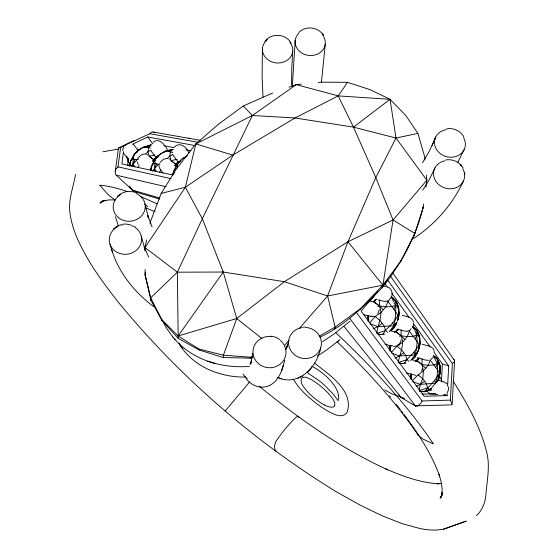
<?xml version="1.0" encoding="UTF-8"?>
<svg xmlns="http://www.w3.org/2000/svg" width="558" height="558" viewBox="0 0 558 558"><rect width="100%" height="100%" fill="white"/><g stroke="black" fill="none" stroke-linecap="round" stroke-linejoin="round"><path stroke-width="0.84" d="M252.844 357.776L250.277 358.117L223.339 357.545L199.011 349.943L178.337 338.434L162.029 320.697L150.988 300.476L145.24 275.645L145.254 272.158M291.569 85.109L291.778 68.09L292.72 51.392M419.476 342.968L419.4 338.169L419.839 338.288L420.146 343.784L419.483 346.818M422.085 358.696L422.05 364.59L423.424 371.07L422.762 378.701L420.314 384.385L419.211 389.979M438.365 380.507L438.379 378.198A26.714 17.661 76.5 0 1 438.316 377.919M437.388 380.675L437.828 380.807L438.728 379.168L440.443 371.998L439.683 371.774L439.948 368.245L439.39 365.337M401.181 329.848L401.111 335.783L404.892 339.487L402.506 342.368L396.975 346.106L391.521 352.224M398.384 315.054L398.356 318.325L399.165 314.607L398.635 307.263L395.573 305.386L391.967 306.635L385.752 306.865L379.447 305.979L379.566 300.002M223.339 357.545L223.388 355.188L236.738 318.506L284.378 281.706L347.955 241.733L393.055 220.005L426.87 180.22L426.389 175.156M262.406 49.292L262.127 76.899L262.992 97.259M131.207 160.558L131.228 159.762M419.114 346.713L419.365 344.202M439.195 377.375L438.755 377.243L439.662 372.395M292.315 86.483L295.189 40.288M126.045 144.996L120.626 147.57L118.91 147.682L118.582 149.328M441.406 381.756L442.361 363.99L433.775 351.972M377.424 291.827L361.117 311.057L424.115 396.243L447.084 395.615L447.314 391.36M447.593 386.255L448.709 365.839L387.545 279.886L385.292 282.543M454.582 360.81L452.168 404.229L450.355 400.128L452.378 363.572L390.391 276.091M435.533 383.137L438.728 379.168C440.102 371.454 441.95 360.573 433.768 355.976L437.444 359.178C437.186 367.192 438.253 375.388 435.533 383.137L434.619 380.416L440.443 371.998L440.15 366.62L439.99 364.981L437.284 363.516L433.161 355.446M418.5 350.291C420.132 342.187 421.144 331.354 412.599 326.751C419.651 335.714 416.756 347.264 414.699 357.42L411.727 359.764L413.945 357.197L414.699 357.42L417.189 353.291M321.499 81.97L325.237 44.284M174.361 169.709L178.658 162.127L175.219 168.195M397.484 321.213C399.054 312.85 400.121 301.836 391.332 297.065L387.908 301.418L385.752 306.865L380.863 312.675L375.227 316.47L369.724 322.74M250.277 358.117L250.347 357.211L252.865 356.75M394.576 326.953L394.136 326.835L396.04 323.619L396.473 323.731L393.613 328.453L392.86 328.25L390.579 330.824L393.613 328.453L393.864 325.837L392.79 322.831L398.028 315.472L399.165 314.607L398.412 314.412M393.613 328.453C395.727 319.462 395.782 310.29 395.894 301.104L395.141 300.922L392.016 297.693L392.455 297.798M320.076 337.081C344.335 325.928 363.572 306.621 382.056 287.823C400.721 264.366 415.675 237.917 422.776 208.622L422.985 206.934M368.65 321.548L368.587 315.926L367.841 315.73L368.217 321.429M127.67 165.566L128.612 158.102M390.474 351.052L390.44 345.569L389.686 345.353L390.035 350.926M123.527 151.539L121.881 163.926L172.973 175.038M398.496 313.798L398.649 310.715L398.049 307.674M413.897 236.306L423.187 207.457L423.648 204.054M425.949 187.028L426.87 180.22L396.013 138.028L390.028 99.303L370.017 89.615L347.515 82.333L322.398 82.165L318.186 82.563M410.807 373.979L411.127 379.433L411.567 379.573L411.56 374.216M120.626 147.57L117.982 166.87L171.083 178.644M118.436 148.463L115.241 171.473M132.79 166.326L133.16 159.009L133.934 154.88C137.784 149.258 144.229 146.133 150.904 145.45L148.672 147.528L147.961 151.643L149.07 156.142L154.308 160.334L152.948 161.395L152.592 160.927L153.694 159.525L156.024 157.244L156.296 157.6L153.038 163.55M173.657 174.584L174.382 169.479L177.005 168.167L177.625 163.794L182.633 158.486L187.362 155.703M154.21 170.985L155.25 159.232L158.172 155.361M414.699 357.42L415.054 354.965L414.057 352.112L420.146 343.784L419.393 343.575M151.232 170.581C151.671 159.239 162.05 149.969 173.217 149.502L164.84 151.351L163.71 152.676M129.993 165.956C130.216 157.23 136.877 149.69 144.864 146.796L150.214 148.058M288.967 87.229L296.284 84.628L338.211 95.906L353.486 127.14L375.799 177.583L393.055 220.005L382.921 285.166L382.056 287.823M252.781 353.291L250.709 363.551L251.707 360.58L250.054 364.325L251.253 362.281M376.803 332.631C378.08 323.738 383.325 315.13 379.44 305.993L373.497 301.676L376.266 299.207L374.251 301.864L379.447 305.979M398.217 362.616C399.514 353.646 405.024 345.018 401.104 335.797L395.992 331.724L395.238 331.515L394.604 332.519M452.168 404.229L451.38 404.885L415.319 405.889L401.209 397.603L344.028 326.486M379.384 309.481L377.885 313.638M413.29 326.514L413.736 324.351M448.248 391.067L448.479 386.813M144.982 250.905L144.968 247.522L146.594 239.926M150.032 223.891L150.576 221.359L161.164 193.417L176.586 168.635L195.872 143.908L218.408 124.232L243.274 106.006L272.702 93.005M75.539 174.41C73.454 186.86 68.278 199.143 69.841 211.963C70.727 219.692 72.882 227.19 75.616 234.451C85.806 259.547 102.1 281.539 118.714 302.701L119.133 303.224C180.339 377.501 254.253 441.483 336.3 491.772L360.203 505.157L382.279 515.829L402.667 523.816L420.844 528.754L428.886 529.919L436.063 530.1L443.477 529.193L466.181 521.144L443.477 529.193M334.751 405.338L334.786 403.232L334.054 401.146A20.827 5.671 40.1 0 0 331.703 397.338L328.076 393.02A20.234 5.51 40.1 0 0 323.675 388.717L320.32 385.885A26.268 7.128 40.1 0 0 317.579 383.778L313.31 380.842A18.798 5.127 40.1 0 0 308.818 378.408L308.142 378.115A20.639 5.622 40.1 0 0 306.23 377.445A20.081 5.475 40.1 0 0 304.598 377.117C299.681 376.531 300.762 383.2 302.841 385.648A21.099 5.713 40.1 0 0 304.612 388.27L308.079 392.365A18.009 4.869 40.1 0 0 311.524 395.727L314.649 398.391A20.988 5.685 40.1 0 0 324.393 404.948M145.317 250.368L144.968 247.522L185.354 187.272L195.872 143.908L252.376 115.499L296.284 84.628L301.334 84.153M397.896 320.187L398.203 318.946M419.037 348.645L419.344 347.425L418.64 348.534M334.507 329.59L335.135 327.114L327.602 295.977L347.955 241.733L375.799 177.583L396.013 138.028L417.907 133.383L424.61 156.603L424.931 159.972M246.148 378.659C250.919 385.383 259.979 389.024 267.924 386.136C278.505 382.153 282.32 370.345 284.65 360.322M391.556 296.982C393.041 293.55 391.793 288.939 388.305 287.265M401.181 339.822L400.56 342.145L399.291 344.091M421.667 371.056L422.28 368.782M360.07 309.69L360.363 308.693L382.921 285.166L400.923 260.9L414.901 233.425L393.055 220.005M287.649 344.516L286.275 348.966L288.619 341.454M281.525 370.861L283.548 364.625M320.731 347.718C317.328 366.948 298.265 386.98 277.731 377.501M400.553 261.974L400.923 260.9M422.776 208.622L423.187 207.457M150.995 170.42L150.374 169.611L152.083 164.77L154.552 163.48L158.514 164.303L159.923 163.613M174.382 169.479L172.561 174.417L172.917 173.496L173.28 173.97M439.523 373.093L435.77 367.478L437.284 363.516L433.95 364.946L428.077 365.364L422.05 364.59L417 360.58L416.247 360.356L415.626 361.354M419.121 344.767L415.201 338.908L416.777 334.94L417.014 330.629L413.248 327.323L413.687 327.441M285.877 349.329L287.237 345.918M150.374 169.611L151.183 167.644M156.526 163.892L154.545 168.656L152.446 171.173M138.475 159.037L136.94 159.797L135.05 159.4L133.104 164.052L131.618 165.907M398.028 315.472L393.913 309.348L395.573 305.386L391.332 297.065M422.518 162.755L429.597 150.709L435.763 137.003M432.08 145.652L435.233 138.238M129.24 166.151L130.063 163.11L130.335 163.459M434.947 167.909L428.767 180.694L422.72 190.139M150.988 300.476L150.66 297.846L177.367 272.185L202.324 218.743L252.376 115.499L295.001 117.968L353.486 127.14L396.013 138.028M464.158 149.621L457.574 162.727M414.364 356.736L416.784 353.172M137.91 167.672L139.082 165.398M463.293 181.308C452.461 204.674 434.863 224.574 413.345 238.657M159.428 172.589L160.906 169.772M123.946 146.691L122.781 149.056L122.83 150.604M132.302 158.402L133.104 156.951M133.899 155.501L135.106 153.331L136.354 152.355M137.693 158.877C139.005 155.94 142.081 153.994 145.282 153.938M225.251 410.988L225.683 410.535M442.236 494.674L440.102 498.301L442.285 494.109L441.064 497.304L442.243 492.198L441.992 494.834L442.124 488.829L441.148 481.931L439.048 474.147L439.704 476.462C431.801 453.745 418.116 433.622 403.978 414.378M161.164 193.417L185.354 187.272L232.805 155.096L295.001 117.968L338.211 95.906L347.515 82.333M175.003 165.963L176.391 164.868L178.407 162.064L178.135 161.701L174.647 165.482M154.308 160.334C157.049 155.801 161.604 152.864 166.451 150.946L172.847 152.536M185.354 187.272L202.324 218.743L223.256 272.032L178.155 335.986L178.337 338.434M160.146 162.308L163.452 159.288L167.309 158.353M392.79 322.831L385.494 330.462L382.404 334.667L377.438 333.9M411.204 328.648L409.342 331.18L407.277 336.614L404.892 339.487M416.17 361.514L419.218 358.02L416.247 360.356M395.238 331.515L398.266 329.15L395.992 331.724L401.111 335.783L407.277 336.614L413.311 336.286L416.777 334.94L419.665 336.607L419.839 338.288M414.057 352.112L406.894 359.631L403.79 363.676L399.389 363.105M389.351 331.605L393.864 325.837L377.766 326.611L373.448 328.801M410.562 360.594L418.409 351.08L417.656 350.863M434.619 380.416L424.464 391.723L419.749 391.088L421.471 391.542M421.144 391.43L424.464 391.723L430.092 389.84L435.519 383.151L420.314 384.385L416.101 386.443M264.904 41.466C271.035 32.587 286.121 33.592 291.074 43.182M412.592 380.723C417.942 373.274 428.307 369.898 430.065 359.959L435.77 367.478M284.524 345.479L289.058 340.268M299.262 328.543L327.602 295.977L382.921 285.166L347.955 241.733M249.747 381.825L225.432 410.695A71.508 1.618 -49.6 0 0 225.265 410.96L225.313 410.932M307.402 372.395L311.497 367.757M476.56 515.613C482.684 509.866 485.62 501.558 486.011 493.3C487.155 479.531 490.28 465.518 486.576 451.854C480.41 426.333 466.934 403.364 453.256 381.233M136.94 159.797L133.104 164.052L134.917 167.002M158.514 164.303L154.545 168.656L156.226 171.348M393.871 325.823L396.815 322.663M167.337 158.57L169.813 155.954L172.917 154.468M145.526 154.196L147.961 151.643L151.009 150.2M433.092 357.455L430.713 359.561M180.848 161.102L178.665 162.12L182.633 158.486L186.233 156.721M298.823 32.531C305.547 25.277 318.981 26.917 323.549 35.761L322.426 33.982L323.654 35.782M113.379 229.052L116.692 226.457M117.243 196.367L121.351 193.347L126.289 191.61M317.265 356.053L325.726 350.661L338.615 340.778M338.162 341.182L339.906 339.641M349.999 321.199L333.363 334.507L322.573 341.656M174.298 147.145C179.871 141.265 186.47 147.096 188.96 152.969M102.546 201.026L99.917 203.119L103.9 200.468L100.872 202.08L105.86 200.287L103.216 200.81L109.222 199.897L115.464 199.917M423.717 391.479L426.772 390.956L429.339 389.603L430.092 389.84L431.278 388.905L430.839 388.773M353.486 127.14L390.028 99.303L405.805 115.513L417.907 133.383M371.077 316.128L375.227 316.47L380.214 320.627L382.195 323.326L377.766 326.611L369.954 323.668M395.336 345.974L396.975 346.106L401.851 350.159L403.762 352.768L399.402 355.99L395.141 358.11M417.991 374.753L422.762 378.701L424.61 381.226L420.314 384.385L412.808 381.595M360.363 308.693L335.135 327.114L319.364 336.042M157.712 156.638L156.359 157.614L158.535 156.631M178.665 162.12L180.129 161.136M275.917 450.843L275.457 451.01A2.511 0.677 -53.7 0 1 275.282 450.871A72.108 19.363 -54.5 0 1 275.115 450.327L274.508 446.226L275.338 442.627A6.745 1.841 -53.8 0 1 275.945 441.406C281.902 432.583 288.73 424.136 296.542 416.903A6.703 1.82 -54.1 0 1 297.295 416.505L298.453 416.596L299.172 417.733M125.962 144.689L149.795 133.746L198.488 142.353M153.331 142.081C159.469 137.296 164.98 145.254 167.553 150.032M117.522 226.018L121.163 224.609M297.958 378.268L302.848 375.897M118.889 147.696L133.941 140.574M132.406 144.243L147.744 136.982L194.923 145.519M144.348 147.591L151.999 143.999M135.113 153.317L137.282 152.369M135.022 153.813L135.636 153.548M168.446 151.337L172.645 149.572L170.448 151.72L169.813 155.954L171.006 160.571L176.391 164.868M146.761 147.159L150.904 145.45M399.005 362.344L406.894 359.631L408.902 361.291M419.058 390.774L427.588 387.831L430.092 389.84M376.664 333.496L385.494 330.462L387.775 332.408M261.876 338.49L236.738 318.506L178.155 335.986L161.932 319.748L150.66 297.846L145.108 274.585L145.08 269.514M399.479 336.223L401.104 335.797M377.787 306.426L379.44 305.993L383.304 309.767M406.168 362.951L403.036 363.446M387.789 300.895L384.49 301.432L378.122 299.855M150.779 145.589L143.385 147.2L144.696 147.354M384.867 333.991L381.651 334.458M177.311 159.386L171.006 160.571L175.77 164.045M155.012 155.026L149.07 156.142L153.694 159.525M102.902 151.769L118.91 149.028M249.384 366.39C222.189 368.608 192.838 360.168 174.584 339.02M122.509 224.239L125.857 223.995L130.99 225.007M445.919 159.93C451.736 158.932 458.027 161.234 461.661 165.921L460.183 164.352L463.063 167.895M446.784 128.779C453.361 127.684 460.413 130.823 463.789 136.647M127.991 191.478L132.839 191.764M137.024 149.767L139.932 149.67M450.355 400.128L422.134 400.979L356.262 312.299M441.643 483.528L436.621 483.674L438.958 483.807C420.446 482.851 402.82 476.239 385.955 469.006L387.852 469.857C341.133 448.555 298.767 418.73 259.254 386.178M422.092 394.094L435.742 393.732M407.703 331.354L404.438 331.068L397.254 329.115M393.585 346.525L394.799 346.518M144.968 247.522L177.367 272.185L223.256 272.032L284.378 281.706L327.602 295.977M415.04 354.972L399.402 355.99L391.744 353.123M428.607 360.342L425.405 360.056L417.398 357.72M245.646 377.069C220.117 377.494 192.817 366.704 179.362 344.028M303.322 327.023L305.156 327.058M416.017 375.381L406.315 372.877M428.153 389.861A26.247 3.613 10.5 0 1 428.635 389.916L431.669 390.091M338.211 95.906L390.028 99.303M437.877 394.492L429.869 393.892L426.326 390.46M250.347 357.211L223.388 355.188L198.976 349.036L178.155 335.986L177.367 272.185M445.005 395.064L443.673 394.959M390.44 345.569L392.888 345.772M164.84 151.351L166.57 151.539M404.982 363.356A19.397 14.508 -74 0 1 399.005 362.986L402.185 363.635M379.245 334.388L380.758 334.605M372.005 316.672L363.551 314.649M271.09 336.104L275.896 337.283L279.704 339.494M188.269 138.203L200.343 140.309M153.094 132.037L189.336 138.391M163.794 145.701L173.97 147.605M185.842 149.83L190.934 150.786M135.05 159.4L133.16 159.009L130.844 160.292L129.233 165.029L129.847 165.817M166.117 186.742L116.259 175.184L132.309 190.048L159.748 198.048M382.886 285.877L386.08 286.631M394.311 299.73L394.75 299.834M395.483 301.39L396.612 302.436M396.173 302.324L397.317 303.915M396.982 303.838L397.994 305.533M374.899 300.378L375.332 300.49M398.635 307.263L397.882 307.074L397.554 305.421M369.41 300.818L374.962 302.206M398.391 308.881L398.83 308.986M398.656 312.564L399.096 312.675M402.192 315.389C406.405 316.414 412.383 316.881 413.506 322.085M398.342 316.344L398.782 316.456M415.466 329.276L415.905 329.394M367.924 317.69L368.357 317.809M417.705 331.912L417.265 331.794L418.905 336.397L419.665 336.607M418.598 334.8L419.037 334.919M396.605 330.231L397.038 330.35M391.807 329.625L392.246 329.743M390.181 330.587L397.352 332.554M419.644 341.768L420.083 341.894M422.239 344.216L430.281 346.455L432.924 348.297L434.312 351.226M419.323 345.472L419.762 345.597M418.451 349.134L418.891 349.259M435.924 357.852L436.363 357.978M417.056 352.621L417.496 352.747M385.055 344.14L391.395 345.967M438.1 360.412L437.66 360.287L439.23 364.758L439.99 364.981M389.763 347.271L390.202 347.397M135.538 192.015L159.588 199.032M415.201 355.802L415.633 355.927M442.361 363.99L448.709 365.839M438.944 363.202L439.383 363.335M417.586 359.087L418.026 359.212M412.927 358.571L413.366 358.696M439.711 366.487L440.15 366.62M411.323 359.505L418.507 361.626M439.941 370.01L440.381 370.142M439.613 373.637L440.053 373.769M195.872 143.908L232.805 155.096M437.967 378.938L438.728 379.168M438.079 380.131L444.503 382.097L447.104 383.918M214.509 363.314L207.771 361.221L208.127 361.34M410.876 375.869L411.316 376.001M397.784 344.523L399.444 345.053M444.719 394.862L447.084 395.615M428.119 390.377L428.558 390.516M425.294 391.325L425.733 391.465M422.469 391.563L422.908 391.702M127.566 191.603L120.884 189.469A252.167 66.109 40.9 0 0 99.743 185.172L108.866 195.412L114.739 199.687A10.686 9.674 -88.5 0 0 115.074 199.82M279.119 377.975L281.316 378.756M130.349 163.145L128.089 162.259L126.68 155.933M145.387 207.771L155.187 211.74M140.372 196.409L157.021 203.837M311.629 366.32L313.547 367.192A17.479 4.91 40.2 0 1 317.753 369.661L320.815 371.844A22.585 6.319 40.1 0 1 322.88 373.469A20.402 5.719 40.1 0 1 330.671 380.835C335.156 386.269 340.192 393.202 338.085 400.651L333.314 394.192L325.621 386.269A31.157 8.496 40.1 0 0 319.86 381.295L307.277 372.591M168.872 158.807L170.064 159.358M146.831 154.385L147.954 154.915M407.863 330.476L409.342 331.18L415.201 338.908M133.815 226.157L135.58 227.357M314.475 363.056C328.822 374.509 353.981 390.412 347.229 412.02C343.247 418.974 334.207 414.531 328.948 411.713C320.676 407.11 313.15 401.265 306.196 394.862A30.885 8.363 40.1 0 1 301.808 390.481A29.951 8.105 40.1 0 1 298.042 386.192L293.431 379.468M384.874 390L391.242 393.557L404.313 398.356A6.312 3.962 -35.3 0 0 404.641 398.44M417 360.58L425.754 368.21M147.786 206.795L145.24 204.653M153.645 306.635C134.492 292.246 118.582 272.688 111.635 249.496M133.334 144.348L138.733 150.862M336 332.917C363.167 358.417 388.989 385.459 412.125 414.699A252.174 66.109 40.9 0 1 433.329 443.854L422.734 438.979L418.193 435.163A11.23 7.952 -32.5 0 1 417.782 434.403A9.242 6.543 -32.6 0 1 417.44 433.357M337.032 341.712C366.885 370.533 395.245 401.244 418.556 435.672M243.274 106.006L252.376 115.499M163.689 323.075L166.849 328.648L172.938 337.081M172.471 336.537L175.038 339.55M134.45 192.566L129.693 186.463A6.033 5.259 -81.6 0 1 129.456 186.121M389.477 395.775L390.502 397.059M396.194 404.292L400.372 409.663M401.418 411.002L402.988 413.018M387.908 301.418L393.913 309.348M129.623 164.157L129.979 164.61M123.569 153.199L128.835 159.986M150.744 168.711L151.106 169.179M163.096 173.126C161.255 170.657 158.556 168.125 159.037 164.736M150.89 150.772L156.693 158.409M154.957 158.437L155.312 158.904M147.744 136.982L152.766 143.636M349.587 318.137L415.319 405.889M172.959 155.089L178.455 162.434M177.053 162.929L177.416 163.41M424.61 381.226L426.452 383.744L427.588 387.831M382.195 323.326L384.169 326.018L385.494 330.462M403.762 352.768L405.666 355.369L406.894 359.631M384.776 283.408L387.803 287.649M391.849 293.299L409.021 317.335M413.066 322.991L430.239 347.027M454.442 360.315L392.434 272.513M179.027 343.533L182.292 348.415M438.881 375.143L441.504 379.97L441.999 381.986M138.203 164.457L137.24 161.778M148.602 256.987L144.083 246.657M152.062 226.89L147.661 215.283L148.484 217.99L144.989 203.844M118.394 226.102L115.394 216.776M144.947 249.307L141.279 236.139M109.996 244.195L112.493 252.195M223.256 272.032L236.738 318.506M444.984 394.59L445.082 395.029M145.108 274.585L145.24 275.645M150.576 221.359L150.695 222.509M161.932 319.748L162.029 320.697M464.668 172.394L464.807 174.249M198.976 349.036L199.011 349.943M289.811 42.129A15.212 13.252 5.5 0 1 287.014 60.376A15.212 13.252 5.5 0 1 265.971 58.011A15.212 13.252 5.5 0 1 267.47 39.625M323.605 36.619A15.164 13.169 7.2 0 1 311.364 55.521A15.164 13.169 7.2 0 1 296.716 47.883A15.164 13.169 7.2 0 1 298.739 33.396M135.65 227.824A16.203 14.808 -6 0 1 136.55 250.096A16.203 14.808 -6 0 1 112.311 248.394A16.203 14.808 -6 0 1 117.794 226.576M121.449 225.209A16.203 14.808 -6 0 1 122.216 225.034M131.653 225.711A16.203 14.808 -6 0 1 133.069 226.297M136.312 193.57A16.043 14.55 -4.8 0 1 142.081 215.228A16.043 14.55 -4.8 0 1 117.487 216.832A16.043 14.55 -4.8 0 1 120.57 194.596M305.721 327.441A16.475 15.533 11.1 0 1 319.35 350.815A16.475 15.533 11.1 0 1 291.457 351.575A16.475 15.533 11.1 0 1 302.534 327.532M247.264 378.533A14.459 14.306 68.4 0 1 243.044 374.069M280.29 340.373A16.531 15.652 7 0 1 277.821 365.734A16.531 15.652 7 0 1 253.297 354.958A16.531 15.652 7 0 1 271.718 336.607M463.572 137.645A15.575 13.762 16 0 1 455.998 156.477A15.575 13.762 16 0 1 435.261 146.824A15.575 13.762 16 0 1 446.372 129.637M462.721 168.6A15.722 13.999 16.9 0 1 455.502 187.9A15.722 13.999 16.9 0 1 434.417 178.511A15.722 13.999 16.9 0 1 445.124 160.767M334.765 405.352A30.216 8.21 40.2 0 1 331.375 407.194L329.081 406.838A20.59 5.58 40.1 0 1 324.386 404.934M422.022 400.951A6.633 4.534 -63.3 0 1 415.264 406.043M401.237 397.526A6.166 4.171 -66.8 0 1 398.935 394.778M453.417 359.394A6.612 2.853 -13.7 0 1 452.273 363.537M439.265 373.651A19.063 14.034 -73.1 0 1 438.874 375.548M415.089 361.619A19.063 14.034 -73.1 0 1 416.08 360.308M434.187 356.171A19.07 14.034 -73.1 0 1 436.935 382.07M431.292 388.682A19.07 14.034 -73.1 0 1 419.811 391.109M411.399 379.74A19.07 14.034 -73.1 0 1 411.204 374.09M416.645 360.475A19.07 14.034 -73.1 0 1 418.884 358.131M412.439 326.758A19.397 14.508 -74 0 1 419.881 341.838A19.397 14.508 -74 0 1 412.09 359.659M390.216 350.612A19.397 14.508 -74 0 1 390.084 345.451M395.636 331.626A19.397 14.508 -74 0 1 397.931 329.269M373.337 301.634A19.725 15.003 -75 0 1 375.694 299.269M391.179 297.086A19.732 15.01 -75 0 1 397.805 319.769M396.926 322.231A19.732 15.01 -75 0 1 390.942 330.72M383.639 334.381A19.732 15.01 -75 0 1 378.959 334.319M368.392 321.101A19.732 15.01 -75 0 1 368.238 315.821M373.895 301.78A19.732 15.01 -75 0 1 376.252 299.409M439.09 375.764A18.121 13.336 -73 0 1 438.379 378.198M428.621 389.93A18.121 13.336 -73 0 1 426.842 390.621M116.127 175.275A6.305 5.796 -31.2 0 1 118.066 166.988M136.975 192.14A5.894 5.35 -25.8 0 1 132.372 190.006M149.886 133.85A6.319 4.213 76.7 0 1 154.964 132.86M156.917 156.366A18.17 7.707 -37.5 0 1 152.871 161.032M129.526 165.391A18.17 7.707 -37.5 0 1 130.237 163.152M178.121 162.05A18.609 8.084 -37.2 0 1 174.926 165.593M150.667 169.988A18.609 8.084 -37.2 0 1 150.932 168.858M172.861 174.807A19.077 8.489 -36.9 0 1 173.106 173.65M374.223 295.949A186.93 152.125 -82.3 0 1 369.298 301.759"/></g></svg>
